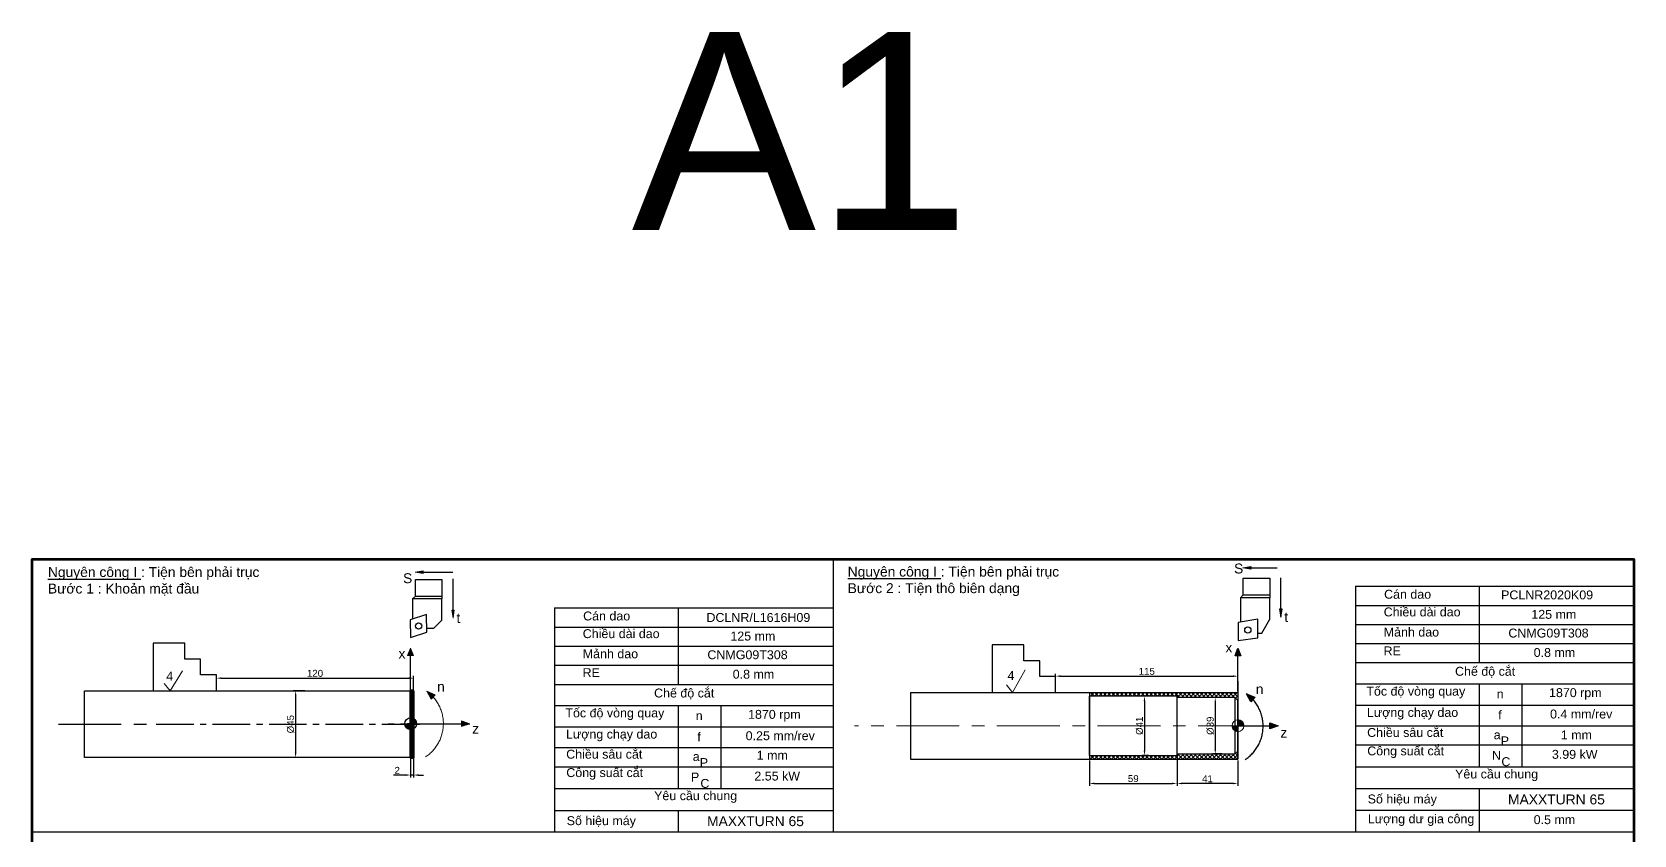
# Model space of a CAD drawing. Header units: inches. Extents: x 12 to 2456, y 1 to 1260.
# Drawn here: x 12 to 821, y 436 to 841 of the extents above; entities that cross this region are included whole.
import ezdxf

# ---------------------------------------------------------------- set-up
doc = ezdxf.new("R2010")
doc.units = ezdxf.units.IN
doc.header["$MEASUREMENT"] = 0
doc.linetypes.add('CENTER', pattern=[50.8, 31.75, -6.35, 6.35, -6.35])
for name, color, linetype, lineweight in [('Duong _dam', 7, 'Continuous', 30), ('Duong_dinh_vi', 5, 'Continuous', 15), ('Duong_manh', 3, 'Continuous', 5), ('Duong_tam', 3, 'CENTER', 5), ('Khung_ten', 7, 'Continuous', 30), ('Luong_du_gc', 1, 'Continuous', 5)]:
    doc.layers.add(name, color=color, linetype=linetype, lineweight=lineweight)
doc.styles.add('Annotative', font='arial.ttf')
doc.styles.get("Standard").update_dxf_attribs({"font": 'arial.ttf'})
doc.dimstyles.new('ISO-25', dxfattribs={"dimtxt": 3.5, "dimasz": 2.5, "dimexe": 1.25, "dimexo": 0.625, "dimtad": 1, "dimtxsty": 'Standard', "dimcen": 2.5, "dimadec": 0, "dimazin": 0, "dimtfac": 1, "dimtmove": 0, "dimatfit": 3, "dimfxl": 1, "dimarcsym": 0})

# ---------------------------------------------------------------- blocks, each defined once
blk = doc.blocks.new('*D2')
at = {"layer": 'Defpoints', "color": 0, "transparency": 16777216}
for p in [(204.55, 515.04), (105.06, 508.67), (204.55, 508.04)]:
    blk.add_point(p, dxfattribs=at)
at = {"layer": 'Duong_manh', "color": 0, "lineweight": -2, "transparency": 16777216}
for p, q in [((105.06, 509.3), (105.06, 516.29)), ((107.56, 515.04), (202.05, 515.04)), ((204.55, 508.66), (204.55, 516.29))]:
    blk.add_line(p, q, dxfattribs=at)
at = {"layer": 'Duong_manh', "color": 0, "transparency": 16777216}
for points in [[(107.56, 515.46), (107.56, 514.63), (105.06, 515.04)], [(202.05, 515.46), (202.05, 514.63), (204.55, 515.04)]]:
    blk.add_solid(points, dxfattribs=at)
at = {"layer": 'Duong_manh', "color": 0, "transparency": 16777216, "insert": (154.8, 517.46), "char_height": 3.5, "attachment_point": 5}
blk.add_mtext('120', dxfattribs=at)
blk = doc.blocks.new('*D3')
at = {"layer": 'Defpoints', "color": 0, "transparency": 16777216}
for p in [(150.35, 508.67), (145.01, 474.92), (150.35, 474.92)]:
    blk.add_point(p, dxfattribs=at)
at = {"layer": 'Duong_manh', "color": 0, "lineweight": -2, "transparency": 16777216}
for p, q in [((149.72, 508.67), (143.76, 508.67)), ((145.01, 506.17), (145.01, 477.42)), ((149.72, 474.92), (143.76, 474.92))]:
    blk.add_line(p, q, dxfattribs=at)
at = {"layer": 'Duong_manh', "color": 0, "transparency": 16777216}
for points in [[(144.59, 506.17), (145.42, 506.17), (145.01, 508.67)], [(144.59, 477.42), (145.42, 477.42), (145.01, 474.92)]]:
    blk.add_solid(points, dxfattribs=at)
at = {"layer": 'Duong_manh', "color": 0, "transparency": 16777216, "insert": (142.5, 491.8), "char_height": 3.5, "attachment_point": 5, "rotation": 90}
blk.add_mtext('%%C45', dxfattribs=at)
blk = doc.blocks.new('*D4')
at = {"layer": 'Defpoints', "color": 0, "transparency": 16777216}
for p in [(203.06, 474.92), (204.55, 474.92), (203.06, 466.11)]:
    blk.add_point(p, dxfattribs=at)
at = {"layer": 'Duong_manh', "color": 0, "lineweight": -2, "transparency": 16777216}
for p, q in [((203.06, 474.3), (203.06, 464.86)), ((204.55, 474.3), (204.55, 464.86)), ((200.56, 466.11), (194.49, 466.11)), ((204.55, 466.11), (203.06, 466.11)), ((207.05, 466.11), (209.55, 466.11))]:
    blk.add_line(p, q, dxfattribs=at)
at = {"layer": 'Duong_manh', "color": 0, "transparency": 16777216}
for points in [[(200.56, 466.53), (200.56, 465.69), (203.06, 466.11)], [(207.05, 466.53), (207.05, 465.69), (204.55, 466.11)]]:
    blk.add_solid(points, dxfattribs=at)
at = {"layer": 'Duong_manh', "color": 0, "transparency": 16777216, "insert": (196.27, 468.49), "char_height": 3.5, "attachment_point": 5}
blk.add_mtext('2', dxfattribs=at)
blk = doc.blocks.new('*D5')
at = {"layer": 'Defpoints', "color": 0, "transparency": 16777216}
for p in [(620.8, 516.06), (528.7, 507.88), (620.8, 507.88)]:
    blk.add_point(p, dxfattribs=at)
at = {"layer": 'Duong_manh', "color": 0, "lineweight": -2, "transparency": 16777216}
for p, q in [((528.7, 508.51), (528.7, 517.31)), ((531.2, 516.06), (618.3, 516.06)), ((620.8, 508.51), (620.8, 517.31))]:
    blk.add_line(p, q, dxfattribs=at)
at = {"layer": 'Duong_manh', "color": 0, "transparency": 16777216}
for points in [[(531.2, 516.47), (531.2, 515.64), (528.7, 516.06)], [(618.3, 516.47), (618.3, 515.64), (620.8, 516.06)]]:
    blk.add_solid(points, dxfattribs=at)
at = {"layer": 'Duong_manh', "color": 0, "transparency": 16777216, "insert": (574.75, 518.47), "char_height": 3.5, "width": 7.3915, "attachment_point": 5}
blk.add_mtext('115', dxfattribs=at)
blk = doc.blocks.new('*D6')
at = {"layer": 'Defpoints', "color": 0, "transparency": 16777216}
for p in [(613.29, 505.26), (609.35, 476.76), (613.29, 476.76)]:
    blk.add_point(p, dxfattribs=at)
at = {"layer": 'Duong_manh', "color": 0, "lineweight": -2, "transparency": 16777216}
for p, q in [((612.67, 505.26), (608.1, 505.26)), ((609.35, 502.76), (609.35, 479.26)), ((612.67, 476.76), (608.1, 476.76))]:
    blk.add_line(p, q, dxfattribs=at)
at = {"layer": 'Duong_manh', "color": 0, "transparency": 16777216}
for points in [[(608.93, 502.76), (609.76, 502.76), (609.35, 505.26)], [(608.93, 479.26), (609.76, 479.26), (609.35, 476.76)]]:
    blk.add_solid(points, dxfattribs=at)
at = {"layer": 'Duong_manh', "color": 0, "transparency": 16777216, "insert": (606.84, 491.01), "char_height": 3.5, "attachment_point": 5, "rotation": 90}
blk.add_mtext('%%C39', dxfattribs=at)
blk = doc.blocks.new('*D7')
at = {"layer": 'Defpoints', "color": 0, "transparency": 16777216}
for p in [(576.38, 506.01), (573.6, 476.01), (576.38, 476.01)]:
    blk.add_point(p, dxfattribs=at)
at = {"layer": 'Duong_manh', "color": 0, "lineweight": -2, "transparency": 16777216}
for p, q in [((575.76, 506.01), (572.35, 506.01)), ((573.6, 503.51), (573.6, 478.51)), ((575.76, 476.01), (572.35, 476.01))]:
    blk.add_line(p, q, dxfattribs=at)
at = {"layer": 'Duong_manh', "color": 0, "transparency": 16777216}
for points in [[(573.18, 503.51), (574.01, 503.51), (573.6, 506.01)], [(573.18, 478.51), (574.01, 478.51), (573.6, 476.01)]]:
    blk.add_solid(points, dxfattribs=at)
at = {"layer": 'Duong_manh', "color": 0, "transparency": 16777216, "insert": (571.09, 491.01), "char_height": 3.5, "attachment_point": 5, "rotation": 90}
blk.add_mtext('%%C41', dxfattribs=at)
blk = doc.blocks.new('*D8')
at = {"layer": 'Defpoints', "color": 0, "transparency": 16777216}
for p in [(590.05, 476.01), (620.8, 474.13), (590.05, 461.87)]:
    blk.add_point(p, dxfattribs=at)
at = {"layer": 'Duong_manh', "color": 0, "lineweight": -2, "transparency": 16777216}
for p, q in [((590.05, 475.38), (590.05, 460.62)), ((620.8, 473.51), (620.8, 460.62)), ((618.3, 461.87), (592.55, 461.87))]:
    blk.add_line(p, q, dxfattribs=at)
at = {"layer": 'Duong_manh', "color": 0, "transparency": 16777216}
for points in [[(592.55, 462.28), (592.55, 461.45), (590.05, 461.87)], [(618.3, 462.28), (618.3, 461.45), (620.8, 461.87)]]:
    blk.add_solid(points, dxfattribs=at)
at = {"layer": 'Duong_manh', "color": 0, "transparency": 16777216, "insert": (605.43, 464.25), "char_height": 3.5, "attachment_point": 5}
blk.add_mtext('41', dxfattribs=at)
blk = doc.blocks.new('*D9')
at = {"layer": 'Defpoints', "color": 0, "transparency": 16777216}
for p in [(545.8, 474.13), (590.05, 476.01), (590.05, 461.88)]:
    blk.add_point(p, dxfattribs=at)
at = {"layer": 'Duong_manh', "color": 0, "lineweight": -2, "transparency": 16777216}
for p, q in [((545.8, 473.51), (545.8, 460.63)), ((590.05, 475.38), (590.05, 460.63)), ((548.3, 461.88), (587.55, 461.88))]:
    blk.add_line(p, q, dxfattribs=at)
at = {"layer": 'Duong_manh', "color": 0, "transparency": 16777216}
for points in [[(548.3, 462.3), (548.3, 461.47), (545.8, 461.88)], [(587.55, 462.3), (587.55, 461.47), (590.05, 461.88)]]:
    blk.add_solid(points, dxfattribs=at)
at = {"layer": 'Duong_manh', "color": 0, "transparency": 16777216, "insert": (567.93, 464.3), "char_height": 3.5, "attachment_point": 5}
blk.add_mtext('59', dxfattribs=at)

msp = doc.modelspace()

# ---------------------------------------------------------------- hatches: boundary and pattern name
at = {"layer": 'Duong_manh'}
h = msp.add_hatch(color=0, dxfattribs=at)
h.dxf.hatch_style = 2
h.paths.add_polyline_path([(209.405, 567.885), (205.426, 568.562), (209.405, 569.239)])
at = {"layer": 'Duong_manh', "lineweight": 25}
h = msp.add_hatch(color=0, dxfattribs=at)
h.dxf.hatch_style = 2
h.paths.add_polyline_path([(627.287, 570.16), (623.265, 570.795), (627.287, 571.472)])
at = {"layer": 'Duong_manh'}
h = msp.add_hatch(color=0, dxfattribs=at)
h.dxf.hatch_style = 2
h.paths.add_polyline_path([(223.799, 549.343), (224.476, 545.363), (225.111, 549.343)])
at = {"layer": 'Duong_manh', "lineweight": 25}
h = msp.add_hatch(color=0, dxfattribs=at)
h.dxf.hatch_style = 2
h.paths.add_polyline_path([(641.765, 549.882), (642.442, 545.903), (643.119, 549.882)])
at = {"layer": 'Duong_manh', "lineweight": 0}
h = msp.add_hatch(color=0, dxfattribs=at)
h.dxf.hatch_style = 2
h.paths.add_polyline_path([(203.055, 530.259), (204.537, 526.534), (201.531, 526.534)])
at = {"layer": 'Duong_manh', "lineweight": 25}
h = msp.add_hatch(color=0, dxfattribs=at)
h.dxf.hatch_style = 2
h.paths.add_polyline_path([(620.801, 530.104), (622.282, 526.379), (619.319, 526.379)])
at = {"layer": 'Duong_manh', "lineweight": 0}
h = msp.add_hatch(color=0, dxfattribs=at)
h.dxf.hatch_style = 2
h.paths.add_polyline_path([(211.268, 508.433), (215.417, 506.697), (213.427, 504.453)])
at = {"layer": 'Duong_manh', "lineweight": 25}
h = msp.add_hatch(color=0, dxfattribs=at)
h.dxf.hatch_style = 2
h.paths.add_polyline_path([(625.119, 507.147), (629.267, 505.412), (627.278, 503.168)])
at = {"layer": 'Duong_manh'}
h = msp.add_hatch(color=0, dxfattribs=at)
h.dxf.hatch_style = 2
h.paths.add_polyline_path([(203.055, 495.055), (203.563, 495.013), (203.055, 495.013)])
h = msp.add_hatch(color=0, dxfattribs=at)
h.paths.add_polyline_path([(203.563, 495.013), (203.055, 495.013), (204.071, 494.844)])
h.paths.add_polyline_path([(203.055, 495.013), (204.071, 494.844), (203.055, 494.844)])
h = msp.add_hatch(color=0, dxfattribs=at)
h.paths.add_polyline_path([(204.071, 494.844), (203.055, 494.844), (204.579, 494.632)])
h.paths.add_polyline_path([(203.055, 494.844), (204.579, 494.632), (203.055, 494.632)])
h = msp.add_hatch(color=0, dxfattribs=at)
h.paths.add_polyline_path([(204.579, 494.632), (203.055, 494.632), (205.003, 494.336)])
h.paths.add_polyline_path([(203.055, 494.632), (205.003, 494.336), (203.055, 494.336)])
h = msp.add_hatch(color=0, dxfattribs=at)
h.paths.add_polyline_path([(205.003, 494.336), (203.055, 494.336), (205.003, 493.955)])
h.paths.add_polyline_path([(203.055, 494.336), (205.003, 493.955), (203.055, 493.955)])
h = msp.add_hatch(color=0, dxfattribs=at)
h.paths.add_polyline_path([(205.003, 493.955), (203.055, 493.955), (205.003, 492.05)])
h.paths.add_polyline_path([(203.055, 493.955), (205.003, 492.05), (203.055, 492.05)])
h = msp.add_hatch(color=0, dxfattribs=at)
h.dxf.hatch_style = 2
h.paths.add_polyline_path([(205.003, 494.336), (205.341, 493.955), (205.003, 493.955)])
h = msp.add_hatch(color=0, dxfattribs=at)
h.paths.add_polyline_path([(205.341, 493.955), (205.003, 493.955), (205.638, 493.531)])
h.paths.add_polyline_path([(205.003, 493.955), (205.638, 493.531), (205.003, 493.531)])
h = msp.add_hatch(color=0, dxfattribs=at)
h.paths.add_polyline_path([(205.638, 493.531), (205.003, 493.531), (205.849, 493.066)])
h.paths.add_polyline_path([(205.003, 493.531), (205.849, 493.066), (205.003, 493.066)])
at = {"layer": 'Duong_manh', "lineweight": 0}
h = msp.add_hatch(color=0, dxfattribs=at)
h.dxf.hatch_style = 2
h.paths.add_polyline_path([(232.985, 492.05), (228.794, 490.568), (228.794, 493.531)])
h = msp.add_hatch(color=0, dxfattribs=at)
h.dxf.hatch_style = 2
h.paths.add_polyline_path([(620.801, 494.016), (621.309, 493.973), (620.801, 493.973)])
h = msp.add_hatch(color=0, dxfattribs=at)
h.paths.add_polyline_path([(621.309, 493.973), (620.801, 493.973), (621.817, 493.804)])
h.paths.add_polyline_path([(620.801, 493.973), (621.817, 493.804), (620.801, 493.804)])
h = msp.add_hatch(color=0, dxfattribs=at)
h.paths.add_polyline_path([(621.817, 493.804), (620.801, 493.804), (622.282, 493.592)])
h.paths.add_polyline_path([(620.801, 493.804), (622.282, 493.592), (620.801, 493.592)])
h = msp.add_hatch(color=0, dxfattribs=at)
h.paths.add_polyline_path([(622.282, 493.592), (620.801, 493.592), (622.706, 493.296)])
h.paths.add_polyline_path([(620.801, 493.592), (622.706, 493.296), (620.801, 493.296)])
at = {"layer": 'Duong_manh'}
h = msp.add_hatch(color=0, dxfattribs=at)
h.paths.add_polyline_path([(203.055, 492.05), (200.05, 492.05), (203.055, 491.542)])
h.paths.add_polyline_path([(200.05, 492.05), (203.055, 491.542), (200.092, 491.542)])
h = msp.add_hatch(color=0, dxfattribs=at)
h.paths.add_polyline_path([(203.055, 491.542), (200.092, 491.542), (203.055, 491.034)])
h.paths.add_polyline_path([(200.092, 491.542), (203.055, 491.034), (200.219, 491.034)])
h = msp.add_hatch(color=0, dxfattribs=at)
h.paths.add_polyline_path([(203.055, 491.034), (200.219, 491.034), (203.055, 490.568)])
h.paths.add_polyline_path([(200.219, 491.034), (203.055, 490.568), (200.473, 490.568)])
h = msp.add_hatch(color=0, dxfattribs=at)
h.paths.add_polyline_path([(203.055, 490.568), (200.473, 490.568), (203.055, 490.145)])
h.paths.add_polyline_path([(200.473, 490.568), (203.055, 490.145), (200.769, 490.145)])
h = msp.add_hatch(color=0, dxfattribs=at)
h.paths.add_polyline_path([(203.055, 490.145), (200.769, 490.145), (203.055, 489.764)])
h.paths.add_polyline_path([(200.769, 490.145), (203.055, 489.764), (201.108, 489.764)])
h = msp.add_hatch(color=0, dxfattribs=at)
h.paths.add_polyline_path([(203.055, 489.764), (201.108, 489.764), (203.055, 489.467)])
h.paths.add_polyline_path([(201.108, 489.764), (203.055, 489.467), (201.531, 489.467)])
h = msp.add_hatch(color=0, dxfattribs=at)
h.paths.add_polyline_path([(203.055, 489.467), (201.531, 489.467), (203.055, 489.256)])
h.paths.add_polyline_path([(201.531, 489.467), (203.055, 489.256), (202.039, 489.256)])
h = msp.add_hatch(color=0, dxfattribs=at)
h.paths.add_polyline_path([(202.039, 489.256), (202.547, 489.086), (203.055, 489.086)])
h.paths.add_polyline_path([(202.547, 489.086), (203.055, 489.086), (203.055, 489.044)])
h = msp.add_hatch(color=0, dxfattribs=at)
h.dxf.hatch_style = 2
h.paths.add_polyline_path([(202.039, 489.256), (203.055, 489.256), (203.055, 489.086)])
h = msp.add_hatch(color=0, dxfattribs=at)
h.paths.add_polyline_path([(205.849, 493.066), (205.003, 493.066), (205.976, 492.558)])
h.paths.add_polyline_path([(205.003, 493.066), (205.976, 492.558), (205.003, 492.558)])
h = msp.add_hatch(color=0, dxfattribs=at)
h.paths.add_polyline_path([(205.976, 492.558), (205.003, 492.558), (206.019, 492.05)])
h.paths.add_polyline_path([(205.003, 492.558), (206.019, 492.05), (205.003, 492.05)])
at = {"layer": 'Duong_manh', "lineweight": 0}
h = msp.add_hatch(color=0, dxfattribs=at)
h.paths.add_polyline_path([(620.801, 491.01), (617.795, 491.01), (620.801, 490.502)])
h.paths.add_polyline_path([(617.795, 491.01), (620.801, 490.502), (617.837, 490.502)])
h = msp.add_hatch(color=0, dxfattribs=at)
h.paths.add_polyline_path([(620.801, 490.502), (617.837, 490.502), (620.801, 489.994)])
h.paths.add_polyline_path([(617.837, 490.502), (620.801, 489.994), (618.007, 489.994)])
h = msp.add_hatch(color=0, dxfattribs=at)
h.paths.add_polyline_path([(620.801, 489.994), (618.007, 489.994), (620.801, 489.528)])
h.paths.add_polyline_path([(618.007, 489.994), (620.801, 489.528), (618.218, 489.528)])
h = msp.add_hatch(color=0, dxfattribs=at)
h.paths.add_polyline_path([(620.801, 489.528), (618.218, 489.528), (620.801, 489.105)])
h.paths.add_polyline_path([(618.218, 489.528), (620.801, 489.105), (618.515, 489.105)])
h = msp.add_hatch(color=0, dxfattribs=at)
h.paths.add_polyline_path([(620.801, 489.105), (618.515, 489.105), (620.801, 488.724)])
h.paths.add_polyline_path([(618.515, 489.105), (620.801, 488.724), (618.853, 488.724)])
h = msp.add_hatch(color=0, dxfattribs=at)
h.paths.add_polyline_path([(620.801, 488.724), (618.853, 488.724), (620.801, 488.428)])
h.paths.add_polyline_path([(618.853, 488.724), (620.801, 488.428), (619.319, 488.428)])
h = msp.add_hatch(color=0, dxfattribs=at)
h.paths.add_polyline_path([(620.801, 488.428), (619.319, 488.428), (620.801, 488.216)])
h.paths.add_polyline_path([(619.319, 488.428), (620.801, 488.216), (619.785, 488.216)])
h = msp.add_hatch(color=0, dxfattribs=at)
h.paths.add_polyline_path([(619.785, 488.216), (620.293, 488.047), (620.801, 488.047)])
h.paths.add_polyline_path([(620.293, 488.047), (620.801, 488.047), (620.801, 488.004)])
h = msp.add_hatch(color=0, dxfattribs=at)
h.dxf.hatch_style = 2
h.paths.add_polyline_path([(619.785, 488.216), (620.801, 488.216), (620.801, 488.047)])
h = msp.add_hatch(color=0, dxfattribs=at)
h.paths.add_polyline_path([(622.706, 493.296), (620.801, 493.296), (623.087, 492.915)])
h.paths.add_polyline_path([(620.801, 493.296), (623.087, 492.915), (620.801, 492.915)])
h = msp.add_hatch(color=0, dxfattribs=at)
h.paths.add_polyline_path([(623.087, 492.915), (620.801, 492.915), (623.383, 492.492)])
h.paths.add_polyline_path([(620.801, 492.915), (623.383, 492.492), (620.801, 492.492)])
h = msp.add_hatch(color=0, dxfattribs=at)
h.paths.add_polyline_path([(623.383, 492.492), (620.801, 492.492), (623.595, 492.026)])
h.paths.add_polyline_path([(620.801, 492.492), (623.595, 492.026), (620.801, 492.026)])
h = msp.add_hatch(color=0, dxfattribs=at)
h.paths.add_polyline_path([(623.595, 492.026), (620.801, 492.026), (623.764, 491.518)])
h.paths.add_polyline_path([(620.801, 492.026), (623.764, 491.518), (620.801, 491.518)])
h = msp.add_hatch(color=0, dxfattribs=at)
h.paths.add_polyline_path([(623.764, 491.518), (620.801, 491.518), (623.806, 491.01)])
h.paths.add_polyline_path([(620.801, 491.518), (623.806, 491.01), (620.801, 491.01)])
at = {"layer": 'Duong_manh', "lineweight": 25}
h = msp.add_hatch(color=0, dxfattribs=at)
h.dxf.hatch_style = 2
h.paths.add_polyline_path([(641.081, 490.989), (636.89, 489.507), (636.89, 492.47)])
at = {"layer": 'Khung_ten'}
h = msp.add_hatch(color=0, dxfattribs=at)
edge = h.paths.add_edge_path()
edge.add_arc((204.553, 508.646), 0.36, 0, 360)
at = {"layer": 'Luong_du_gc'}
h = msp.add_hatch(dxfattribs=at)
h.set_pattern_fill('ANSI37', color=1, scale=0.2)
h.set_pattern_definition([(45, (-1383.0375, 768.36925), (-0.4490128, 0.4490128), []), (135, (-1383.0375, 768.36925), (-0.4490128, -0.4490128), [])])
h.paths.add_polyline_path([(204.553, 508.67), (203.055, 508.67), (203.055, 494.05), (203.056, 494.05, -0.18468), (204.553, 493.489)])
h.paths.add_polyline_path([(204.553, 490.134, -0.182919), (203.071, 489.573), (203.055, 489.573), (203.055, 474.921), (204.553, 474.921)])
h = msp.add_hatch(dxfattribs=at)
h.set_pattern_fill('ANSI37', color=256, scale=12)
h.paths.add_polyline_path([(590.051, 506.01), (590.051, 505.26), (619.301, 505.26), (620.801, 503.76), (620.801, 507.885), (545.801, 507.885), (545.801, 506.01)])
h.paths.add_polyline_path([(590.051, 476.76), (590.051, 476.01), (545.801, 476.01), (545.801, 474.135), (620.801, 474.135), (620.801, 478.26), (619.301, 476.76)])

# ---------------------------------------------------------------- linework, layer by layer
at = {"layer": 'Duong _dam', "color": 0, "linetype": 'Continuous', "lineweight": 25}
for p, q in [((620.801, 513.51), (620.801, 508.01)), ((455.532, 507.885), (620.801, 507.885)), ((455.532, 507.885), (455.532, 474.135)), ((545.801, 507.885), (545.801, 474.135)), ((545.801, 476.01), (545.801, 506.01)), ((590.051, 506.01), (545.801, 506.01)), ((590.051, 476.01), (590.051, 506.01)), ((619.301, 505.26), (590.051, 505.26)), ((620.801, 503.76), (619.301, 505.26)), ((619.301, 505.26), (619.301, 491.01)), ((620.801, 507.885), (620.801, 474.135)), ((620.801, 491.01), (620.801, 503.76)), ((619.301, 491.01), (619.301, 476.76)), ((620.801, 478.26), (620.801, 491.01)), ((619.301, 476.76), (620.801, 478.26)), ((620.801, 474.135), (620.801, 478.26)), ((455.532, 474.135), (620.801, 474.135)), ((545.801, 476.01), (590.051, 476.01)), ((590.051, 476.76), (619.301, 476.76))]:
    msp.add_line(p, q, dxfattribs=at)
at = {"layer": 'Duong _dam', "color": 0}
for p, q in [((38.349, 474.921), (38.349, 508.671)), ((38.349, 508.671), (204.553, 508.671)), ((73.136, 508.671), (105.055, 508.671)), ((203.055, 508.67), (203.055, 491.796)), ((78.849, 474.921), (38.349, 474.921)), ((204.553, 474.921), (78.849, 474.921)), ((338.183, 448.293), (338.183, 437.371))]:
    msp.add_line(p, q, dxfattribs=at)
for points in [[(416.331, 575.081), (416.331, 437.371)], [(205.511, 556.497), (205.511, 564.921), (218.803, 564.921), (218.803, 556.497)], [(623.477, 557.036), (623.477, 565.503)], [(623.477, 565.503), (636.812, 565.503)], [(636.812, 565.503), (636.812, 557.036)], [(680.145, 561.45), (820.741, 561.45)], [(680.145, 561.45), (680.145, 437.371), (820.741, 437.371)], [(742.594, 561.45), (742.594, 522.884)], [(820.741, 561.45), (820.741, 437.371)], [(204.029, 555.058), (205.511, 556.497), (218.803, 556.497), (218.803, 555.058)], [(211.141, 540.326), (214.824, 540.326), (218.803, 544.347), (218.803, 555.058), (204.029, 555.058), (204.029, 544.898)], [(275.735, 550.486), (416.331, 550.486)], [(275.735, 550.486), (275.735, 437.371)], [(338.183, 550.486), (338.183, 511.92)], [(622.037, 555.597), (623.477, 557.036), (636.812, 557.036), (636.812, 555.597)], [(630.8, 537.775), (632.832, 537.775), (636.812, 544.887), (636.812, 555.597), (622.037, 555.597), (622.122, 543.405)], [(680.145, 551.798), (820.741, 551.798)], [(680.145, 542.146), (820.741, 542.146)], [(275.735, 540.834), (416.331, 540.834)], [(105.055, 508.671), (105.055, 508.671), (105.055, 516.672), (97.054, 516.672), (97.054, 524.631), (89.096, 524.631), (89.096, 532.632), (73.136, 532.632), (73.136, 508.671)], [(275.735, 531.182), (416.331, 531.182)], [(528.698, 507.885), (528.698, 507.885), (528.698, 515.886), (520.739, 515.886), (520.739, 523.845), (512.738, 523.845), (512.738, 531.846), (496.778, 531.846), (496.778, 507.885)], [(680.145, 532.536), (820.741, 532.536)], [(275.735, 521.572), (416.331, 521.572)], [(680.145, 522.884), (820.741, 522.884)], [(275.735, 511.92), (416.331, 511.92)], [(680.145, 512.132), (820.741, 512.132)], [(742.594, 512.132), (742.594, 470.306)], [(764.141, 512.132), (764.141, 470.306)], [(528.698, 507.885), (528.698, 507.885)], [(275.735, 501.167), (416.331, 501.167)], [(338.183, 501.167), (338.183, 459.342)], [(359.731, 501.167), (359.731, 459.342)], [(680.145, 501.464), (820.741, 501.464)], [(203.055, 490.568), (203.055, 492.05), (201.531, 492.05)], [(203.055, 492.05), (203.055, 490.568)], [(275.735, 490.499), (416.331, 490.499)], [(680.145, 490.965), (820.741, 490.965)], [(275.735, 480.001), (416.331, 480.001)], [(680.145, 481.313), (820.741, 481.313)], [(275.735, 470.349), (416.331, 470.349)], [(680.145, 470.306), (820.741, 470.306)], [(275.735, 459.342), (416.331, 459.342)], [(680.145, 459.257), (820.741, 459.257)], [(742.594, 459.257), (742.594, 437.371)], [(275.735, 448.293), (416.331, 448.293)], [(680.145, 448.335), (820.741, 448.335)], [(11.92, 437.371), (820.741, 437.371)], [(275.735, 437.371), (416.331, 437.371)]]:
    msp.add_lwpolyline(points, dxfattribs=at)
for points in [[(203.055, 535.5), (211.183, 538.294), (211.141, 547.268), (202.886, 544.517)], [(620.894, 534.092), (630.8, 535.404), (630.8, 544.76), (620.894, 543.066)]]:
    msp.add_lwpolyline(points, close=True, dxfattribs=at)
for centre in [(207.098, 541.405), (625.784, 539.32)]:
    msp.add_circle(centre, 1.587, dxfattribs=at)
at = {"layer": 'Duong_dinh_vi'}
for p, q in [((73.136, 508.671), (105.055, 508.671)), ((496.778, 507.885), (528.698, 507.885))]:
    msp.add_line(p, q, dxfattribs=at)
at = {"layer": 'Duong_dinh_vi', "color": 0}
for points in [[(73.136, 508.671), (105.055, 508.671)], [(496.778, 507.885), (528.698, 507.885)]]:
    msp.add_lwpolyline(points, dxfattribs=at)
at = {"layer": 'Duong_manh', "color": 0, "lineweight": 25}
msp.add_line((620.801, 513.51), (620.801, 526.379), dxfattribs=at)
at = {"layer": 'Duong_manh', "color": 0, "lineweight": 0}
for points in [[(209.405, 567.885), (205.426, 568.562), (209.405, 569.239)], [(223.799, 549.343), (224.476, 545.363), (225.111, 549.343)], [(203.055, 530.259), (204.537, 526.534), (201.531, 526.534)], [(211.268, 508.433), (215.417, 506.697), (213.427, 504.453)], [(203.055, 495.055), (203.563, 495.013), (203.055, 495.013)], [(203.563, 495.013), (203.055, 495.013), (204.071, 494.844)], [(203.055, 495.013), (204.071, 494.844), (203.055, 494.844)], [(204.071, 494.844), (203.055, 494.844), (204.579, 494.632)], [(203.055, 494.844), (204.579, 494.632), (203.055, 494.632)], [(204.579, 494.632), (203.055, 494.632), (205.003, 494.336)], [(203.055, 494.632), (205.003, 494.336), (203.055, 494.336)], [(205.003, 494.336), (203.055, 494.336), (205.003, 493.955)], [(203.055, 494.336), (205.003, 493.955), (203.055, 493.955)], [(205.003, 493.955), (203.055, 493.955), (205.003, 492.05)], [(203.055, 493.955), (205.003, 492.05), (203.055, 492.05)], [(205.003, 494.336), (205.341, 493.955), (205.003, 493.955)], [(205.341, 493.955), (205.003, 493.955), (205.638, 493.531)], [(205.003, 493.955), (205.638, 493.531), (205.003, 493.531)], [(205.638, 493.531), (205.003, 493.531), (205.849, 493.066)], [(205.003, 493.531), (205.849, 493.066), (205.003, 493.066)], [(232.985, 492.05), (228.794, 490.568), (228.794, 493.531)], [(620.801, 494.016), (621.309, 493.973), (620.801, 493.973)], [(621.309, 493.973), (620.801, 493.973), (621.817, 493.804)], [(620.801, 493.973), (621.817, 493.804), (620.801, 493.804)], [(621.817, 493.804), (620.801, 493.804), (622.282, 493.592)], [(620.801, 493.804), (622.282, 493.592), (620.801, 493.592)], [(622.282, 493.592), (620.801, 493.592), (622.706, 493.296)], [(620.801, 493.592), (622.706, 493.296), (620.801, 493.296)], [(203.055, 492.05), (200.05, 492.05), (203.055, 491.542)], [(200.05, 492.05), (203.055, 491.542), (200.092, 491.542)], [(203.055, 491.542), (200.092, 491.542), (203.055, 491.034)], [(200.092, 491.542), (203.055, 491.034), (200.219, 491.034)], [(203.055, 491.034), (200.219, 491.034), (203.055, 490.568)], [(200.219, 491.034), (203.055, 490.568), (200.473, 490.568)], [(203.055, 490.568), (200.473, 490.568), (203.055, 490.145)], [(200.473, 490.568), (203.055, 490.145), (200.769, 490.145)], [(203.055, 490.145), (200.769, 490.145), (203.055, 489.764)], [(200.769, 490.145), (203.055, 489.764), (201.108, 489.764)], [(203.055, 489.764), (201.108, 489.764), (203.055, 489.467)], [(201.108, 489.764), (203.055, 489.467), (201.531, 489.467)], [(203.055, 489.467), (201.531, 489.467), (203.055, 489.256)], [(201.531, 489.467), (203.055, 489.256), (202.039, 489.256)], [(202.039, 489.256), (202.547, 489.086), (203.055, 489.086)], [(202.039, 489.256), (203.055, 489.256), (203.055, 489.086)], [(202.547, 489.086), (203.055, 489.086), (203.055, 489.044)], [(205.849, 493.066), (205.003, 493.066), (205.976, 492.558)], [(205.003, 493.066), (205.976, 492.558), (205.003, 492.558)], [(205.976, 492.558), (205.003, 492.558), (206.019, 492.05)], [(205.003, 492.558), (206.019, 492.05), (205.003, 492.05)], [(620.801, 491.01), (617.795, 491.01), (620.801, 490.502)], [(617.795, 491.01), (620.801, 490.502), (617.837, 490.502)], [(620.801, 490.502), (617.837, 490.502), (620.801, 489.994)], [(617.837, 490.502), (620.801, 489.994), (618.007, 489.994)], [(620.801, 489.994), (618.007, 489.994), (620.801, 489.528)], [(618.007, 489.994), (620.801, 489.528), (618.218, 489.528)], [(620.801, 489.528), (618.218, 489.528), (620.801, 489.105)], [(618.218, 489.528), (620.801, 489.105), (618.515, 489.105)], [(620.801, 489.105), (618.515, 489.105), (620.801, 488.724)], [(618.515, 489.105), (620.801, 488.724), (618.853, 488.724)], [(620.801, 488.724), (618.853, 488.724), (620.801, 488.428)], [(618.853, 488.724), (620.801, 488.428), (619.319, 488.428)], [(620.801, 488.428), (619.319, 488.428), (620.801, 488.216)], [(619.319, 488.428), (620.801, 488.216), (619.785, 488.216)], [(619.785, 488.216), (620.293, 488.047), (620.801, 488.047)], [(619.785, 488.216), (620.801, 488.216), (620.801, 488.047)], [(620.293, 488.047), (620.801, 488.047), (620.801, 488.004)], [(622.706, 493.296), (620.801, 493.296), (623.087, 492.915)], [(620.801, 493.296), (623.087, 492.915), (620.801, 492.915)], [(623.087, 492.915), (620.801, 492.915), (623.383, 492.492)], [(620.801, 492.915), (623.383, 492.492), (620.801, 492.492)], [(623.383, 492.492), (620.801, 492.492), (623.595, 492.026)], [(620.801, 492.492), (623.595, 492.026), (620.801, 492.026)], [(623.595, 492.026), (620.801, 492.026), (623.764, 491.518)], [(620.801, 492.026), (623.764, 491.518), (620.801, 491.518)], [(623.764, 491.518), (620.801, 491.518), (623.806, 491.01)], [(620.801, 491.518), (623.806, 491.01), (620.801, 491.01)]]:
    msp.add_lwpolyline(points, close=True, dxfattribs=at)
at = {"layer": 'Duong_manh', "color": 0, "lineweight": 25}
for points in [[(209.405, 568.562), (216.39, 568.562), (224.349, 568.562)], [(627.287, 570.795), (632.578, 570.795), (640.537, 570.795)], [(224.476, 549.343), (224.476, 565.175)], [(642.442, 549.882), (642.442, 565.715)], [(203.055, 508.67), (203.055, 526.534)], [(624.45, 473.957), (624.962, 474.306), (625.461, 474.67), (625.947, 475.048), (626.42, 475.439), (626.88, 475.843), (627.326, 476.26), (627.758, 476.689), (628.176, 477.131), (628.581, 477.583), (628.97, 478.048), (629.345, 478.523), (629.706, 479.008), (630.051, 479.504), (630.381, 480.009), (630.696, 480.524), (630.995, 481.048), (631.278, 481.581), (631.546, 482.122), (631.797, 482.671), (632.031, 483.228), (632.25, 483.792), (632.451, 484.363), (632.635, 484.94), (632.802, 485.523), (632.952, 486.113), (633.084, 486.707), (633.199, 487.307), (633.295, 487.912), (633.373, 488.52), (633.433, 489.133), (633.474, 489.749), (633.496, 490.369), (633.5, 490.989), (633.484, 491.606), (633.45, 492.221), (633.397, 492.832), (633.325, 493.44), (633.236, 494.044), (633.128, 494.644), (633.003, 495.239), (632.86, 495.829), (632.7, 496.413), (632.522, 496.992), (632.328, 497.564), (632.116, 498.13), (631.888, 498.689), (631.643, 499.241), (631.382, 499.785), (631.105, 500.321), (630.812, 500.848), (630.503, 501.367), (630.178, 501.876), (629.838, 502.376), (629.483, 502.867), (629.113, 503.346), (628.728, 503.816), (628.328, 504.274), (627.914, 504.721), (627.486, 505.155), (627.043, 505.578), (626.587, 505.989), (626.117, 506.386), (625.633, 506.77), (625.136, 507.141)], [(203.055, 492.05), (232.985, 492.05)], [(620.801, 490.989), (641.081, 490.989)]]:
    msp.add_lwpolyline(points, dxfattribs=at)
for points in [[(627.287, 570.16), (623.265, 570.795), (627.287, 571.472)], [(641.765, 549.882), (642.442, 545.903), (643.119, 549.882)], [(620.801, 530.104), (622.282, 526.379), (619.319, 526.379)], [(625.119, 507.147), (629.267, 505.412), (627.278, 503.168)], [(641.081, 490.989), (636.89, 489.507), (636.89, 492.47)]]:
    msp.add_lwpolyline(points, close=True, dxfattribs=at)
at = {"layer": 'Duong_manh', "color": 0}
msp.add_lwpolyline([(78.553, 512.397), (81.601, 508.671), (87.929, 518.708)], dxfattribs=at)
at = {"layer": 'Duong_manh', "color": 0, "lineweight": 0}
for points in [[(503.975, 511.61), (507.023, 507.885), (513.366, 519.241)], [(210.557, 475.242), (211.069, 475.591), (211.568, 475.955), (212.055, 476.333), (212.528, 476.724), (212.987, 477.128), (213.433, 477.545), (213.865, 477.975), (214.284, 478.416), (214.688, 478.869), (215.077, 479.333), (215.452, 479.808), (215.813, 480.293), (216.158, 480.789), (216.488, 481.295), (216.803, 481.81), (217.102, 482.334), (217.385, 482.866), (217.653, 483.407), (217.904, 483.957), (218.139, 484.513), (218.357, 485.077), (218.558, 485.648), (218.742, 486.225), (218.91, 486.809), (219.059, 487.398), (219.191, 487.993), (219.306, 488.592), (219.402, 489.197), (219.48, 489.805), (219.54, 490.418), (219.581, 491.035), (219.603, 491.654), (219.607, 492.274), (219.591, 492.891), (219.557, 493.506), (219.504, 494.118), (219.433, 494.725), (219.343, 495.329), (219.236, 495.929), (219.11, 496.524), (218.967, 497.114), (218.807, 497.698), (218.63, 498.277), (218.435, 498.849), (218.223, 499.415), (217.995, 499.974), (217.75, 500.526), (217.489, 501.07), (217.212, 501.606), (216.919, 502.133), (216.61, 502.652), (216.285, 503.162), (215.945, 503.662), (215.59, 504.152), (215.22, 504.632), (214.835, 505.101), (214.435, 505.559), (214.021, 506.006), (213.593, 506.441), (213.15, 506.864), (212.694, 507.274), (212.224, 507.671), (211.74, 508.055), (211.243, 508.426)], [(617.796, 490.997), (620.295, 490.989)], [(620.801, 491.01), (620.801, 489.528)], [(620.801, 491.01), (620.801, 489.528)]]:
    msp.add_lwpolyline(points, dxfattribs=at)
at = {"layer": 'Duong_manh', "color": 0, "lineweight": 25}
msp.add_circle((203.077, 492.071), 2.985, dxfattribs=at)
at = {"layer": 'Duong_manh', "color": 0, "lineweight": 0}
msp.add_circle((620.822, 491.031), 2.985, dxfattribs=at)
at = {"layer": 'Duong_tam', "color": 0}
msp.add_line((632.473, 491.01), (427.192, 491.01), dxfattribs=at)
at = {"layer": 'Duong_tam', "color": 0, "lineweight": 25}
for points in [[(25.215, 491.796), (71.384, 491.796)], [(74.559, 491.796), (93.567, 491.796)], [(96.742, 491.796), (99.917, 491.796)], [(103.049, 491.796), (122.057, 491.796)], [(125.232, 491.796), (128.407, 491.796)], [(131.582, 491.796), (150.547, 491.796)], [(153.722, 491.796), (156.897, 491.796)], [(160.072, 491.796), (179.08, 491.796)], [(182.213, 491.796), (185.388, 491.796)], [(188.563, 491.796), (207.57, 491.796)], [(191.71, 492.05), (194.843, 492.05)], [(198.018, 492.05), (212.199, 492.05)]]:
    msp.add_lwpolyline(points, dxfattribs=at)
at = {"layer": 'Khung_ten', "color": 0, "lineweight": 70}
for points in [[(11.92, 2.65), (11.92, 575.081), (820.741, 575.081), (820.741, 2.65)], [(204.553, 508.67), (203.055, 508.67), (203.055, 474.921), (204.553, 474.921)]]:
    msp.add_lwpolyline(points, close=True, dxfattribs=at)

# ---------------------------------------------------------------- texts
at = {"color": 0, "insert": (352.446, 547.934), "char_height": 4.5, "width": 13.63997, "attachment_point": 1, "style": 'Annotative'}
msp.add_mtext('DCLNR/L1616H09 ', dxfattribs=at)
at = {"layer": 'Duong _dam', "color": 0, "attachment_point": 1}
for s, insert, char_height in [('{\\LNguyên công I }: Tiện bên phải trục\\PBước 1 : Khoản mặt đầu ', (19.931, 571.111), 5.00036), ('{\\LNguyên công I }: Tiện bên phải trục\\PBước 2 : Tiện thô biên dạng', (423.737, 571.316), 5.00036), ('Cán dao', (694.577, 559.655), 4.5), ('Chiều dài dao ', (694.394, 550.727), 4.5), ('Cán dao', (290.167, 548.691), 4.5), ('125 mm', (768.925, 549.517), 4.5), ('Chiều dài dao ', (289.983, 539.763), 4.5), ('125 mm', (364.515, 538.553), 4.5), ('Mảnh dao', (694.395, 540.56), 4.5), ('Mảnh dao', (289.985, 529.596), 4.5), ('RE', (694.311, 531.046), 4.5), ('0.8 mm', (770.11, 530.255), 4.5), ('RE', (289.901, 520.082), 4.5), ('0.8 mm', (365.7, 519.291), 4.5), ('Chế độ cắt', (730.397, 520.753), 4.5), ('Chế độ cắt', (325.987, 509.789), 4.5), ('Tốc độ vòng quay', (685.611, 510.715), 4.5), ('1870 rpm', (777.857, 509.978), 4.5), ('{\\fArial|b0|i0|c0;n}', (751.441, 509.3), 4.5), ('Tốc độ vòng quay', (281.201, 499.751), 4.5), ('{\\fArial|b0|i0|c0;n}', (347.031, 498.336), 4.5), ('1870 rpm', (373.447, 499.013), 4.5), ('Lượng chạy dao', (685.924, 499.998), 4.5), ('{\\fArial|b0|i0|c0;f}', (752.246, 498.675), 4.5), ('  0.4 mm/rev', (774.894, 499.183), 4.5), ('Lượng chạy dao', (281.514, 489.033), 4.5), ('{\\fArial|b0|i0|c0;f}', (347.835, 487.71), 4.5), (' 0.25 mm/rev', (370.484, 488.218), 4.5), ('Chiều sâu cắt', (686.03, 489.862), 4.5), ('{\\fArial|b0|i0|c0;a}', (749.96, 488.684), 4.5), ('{\\fArial|b0|i0|c0;P}', (753.473, 485.617), 4.5), ('1 mm', (783.826, 488.642), 4.5), ('Chiều sâu cắt', (281.619, 478.898), 4.5), ('1 mm', (377.804, 478.368), 4.5), ('Công suất cắt', (686.081, 480.568), 4.5), ('{\\fArial|b0|i0|c0;N}', (749.028, 478.312), 4.5), ('3.99 kW', (779.297, 478.82), 4.5), ('Công suất cắt', (281.671, 469.604), 4.5), ('{\\fArial|b0|i0|c0;a}', (345.549, 477.72), 4.5), ('{\\fArial|b0|i0|c0;P}', (349.063, 474.653), 4.5), ('Yêu cầu chung', (730.411, 468.905), 4.5), ('{\\fArial|b0|i0|c0;C}', (753.812, 475.119), 4.5), (' 2.55 kW', (374.886, 467.856), 4.5), ('Yêu cầu chung', (326, 457.941), 4.5), ('Số hiệu máy', (686.288, 456.282), 4.5), ('Số hiệu máy', (281.877, 445.318), 4.5), ('MAXXTURN 65', (352.746, 445.335), 5.00036), ('Lượng dư gia công', (686.364, 446.275), 4.5), ('0.5 mm', (770.11, 445.843), 4.5)]:
    msp.add_mtext(s, dxfattribs=dict(at, insert=insert, char_height=char_height))
at = {"layer": 'Duong _dam', "color": 0, "char_height": 4.5, "attachment_point": 1, "style": 'Annotative'}
for s, insert in [('PCLNR2020K09', (753.643, 559.331)), ('CNMG09T308', (352.915, 529.105))]:
    msp.add_mtext(s, dxfattribs=dict(at, insert=insert))
at = {"layer": 'Duong _dam', "color": 0, "attachment_point": 1, "style": 'Annotative'}
for s, insert, char_height, width in [('CNMG09T308 ', (757.326, 540.07), 4.5, 0.62926), ('MAXXTURN 65', (757.156, 456.299), 5.00036, 55.1258)]:
    msp.add_mtext(s, dxfattribs=dict(at, insert=insert, char_height=char_height, width=width))
at = {"layer": 'Duong _dam', "color": 0, "char_height": 4.5, "attachment_point": 1}
for s, insert, width in [('P', (344.618, 467.348), 3.54536), ('C', (349.402, 464.154), 2.83936)]:
    msp.add_mtext(s, dxfattribs=dict(at, insert=insert, width=width))
at = {"layer": 'Duong_manh', "color": 0, "insert": (43, 1008), "char_height": 100, "attachment_point": 1}
msp.add_mtext_dynamic_manual_height_columns('        \\P       A1', width=712.67883, gutter_width=1, heights=[0], dxfattribs=at)
at = {"layer": 'Duong_manh', "color": 0, "lineweight": 25, "char_height": 5.00036, "attachment_point": 1}
for s, insert in [('{\\fArial|b0|i0|c0;S}', (199.245, 568.017)), ('{\\fArial|b0|i0|c0;S}', (618.82, 572.916)), ('{\\fArial|b0|i0|c0;t}', (644.178, 548.448)), ('{\\fArial|b0|i0|c0;x}', (614.451, 533.03)), ('{\\fArial|b0|i0|c0;n}', (629.818, 511.978)), ('{\\fArial|b0|i0|c0;z}', (642.224, 490.062))]:
    msp.add_mtext(s, dxfattribs=dict(at, insert=insert))
at = {"layer": 'Duong_manh', "color": 0, "attachment_point": 1}
for s, insert, char_height in [('{\\fArial|b0|i0|c0;t}', (226.212, 547.866), 5.00036), ('4', (79.654, 518.244), 4.5)]:
    msp.add_mtext(s, dxfattribs=dict(at, insert=insert, char_height=char_height))
at = {"layer": 'Duong_manh', "color": 0, "lineweight": 0, "attachment_point": 1}
for s, insert, char_height in [('{\\fArial|b0|i0|c0;x}', (196.959, 529.933), 5.00036), ('4', (504.441, 518.643), 4.5), ('n', (216.433, 513.264), 5), ('{\\fArial|b0|i0|c0;z}', (234.17, 492.055), 5.00036)]:
    msp.add_mtext(s, dxfattribs=dict(at, insert=insert, char_height=char_height))

# ---------------------------------------------------------------- dimensions: what is measured, and where the dimension line sits
at = {"layer": 'Duong_manh', "color": 0}
for base, p1, p2, text, picture, middle in [((204.553, 515.043), (105.055, 508.671), (204.553, 508.036), '120', '*D2', (154.804, 517.455)), ((620.801, 516.058), (528.698, 507.885), (620.801, 507.885), '115', '*D5', (574.749, 518.47)), ((590.051, 461.883), (545.801, 474.135), (590.051, 476.01), '59', '*D9', (567.926, 464.295)), ((590.051, 461.867), (620.801, 474.135), (590.051, 476.01), '41', '*D8', (605.426, 464.249))]:
    dim = msp.add_linear_dim(base=base, p1=p1, p2=p2, text=text, dimstyle='ISO-25', dxfattribs=at)
    dim.commit()
    dim.dimension.update_dxf_attribs({"geometry": picture, "text_midpoint": middle})
dim = msp.add_linear_dim(base=(145.005, 474.921), p1=(150.346, 508.671), p2=(150.346, 474.921), angle=90, text='%%C45', dimstyle='ISO-25', override={"dimpost": ''}, dxfattribs=at)
dim.commit()
dim.dimension.update_dxf_attribs({"geometry": '*D3', "text_midpoint": (142.496, 491.796)})
for base, p1, p2, text, picture, middle in [((573.596, 476.01), (576.384, 506.01), (576.384, 476.01), '%%C41', '*D7', (571.086, 491.01)), ((609.347, 476.76), (613.293, 505.26), (613.293, 476.76), '%%C39', '*D6', (606.837, 491.01))]:
    dim = msp.add_linear_dim(base=base, p1=p1, p2=p2, angle=90, text=text, dimstyle='ISO-25', dxfattribs=at)
    dim.commit()
    dim.dimension.update_dxf_attribs({"geometry": picture, "text_midpoint": middle})
dim = msp.add_linear_dim(base=(203.055, 466.111), p1=(204.553, 474.921), p2=(203.055, 474.921), text='2', dimstyle='ISO-25', override={"dimpost": ''}, dxfattribs=at)
dim.commit()
dim.dimension.update_dxf_attribs({"geometry": '*D4', "text_midpoint": (196.271, 468.493)})

doc.saveas('drawing.dxf')
